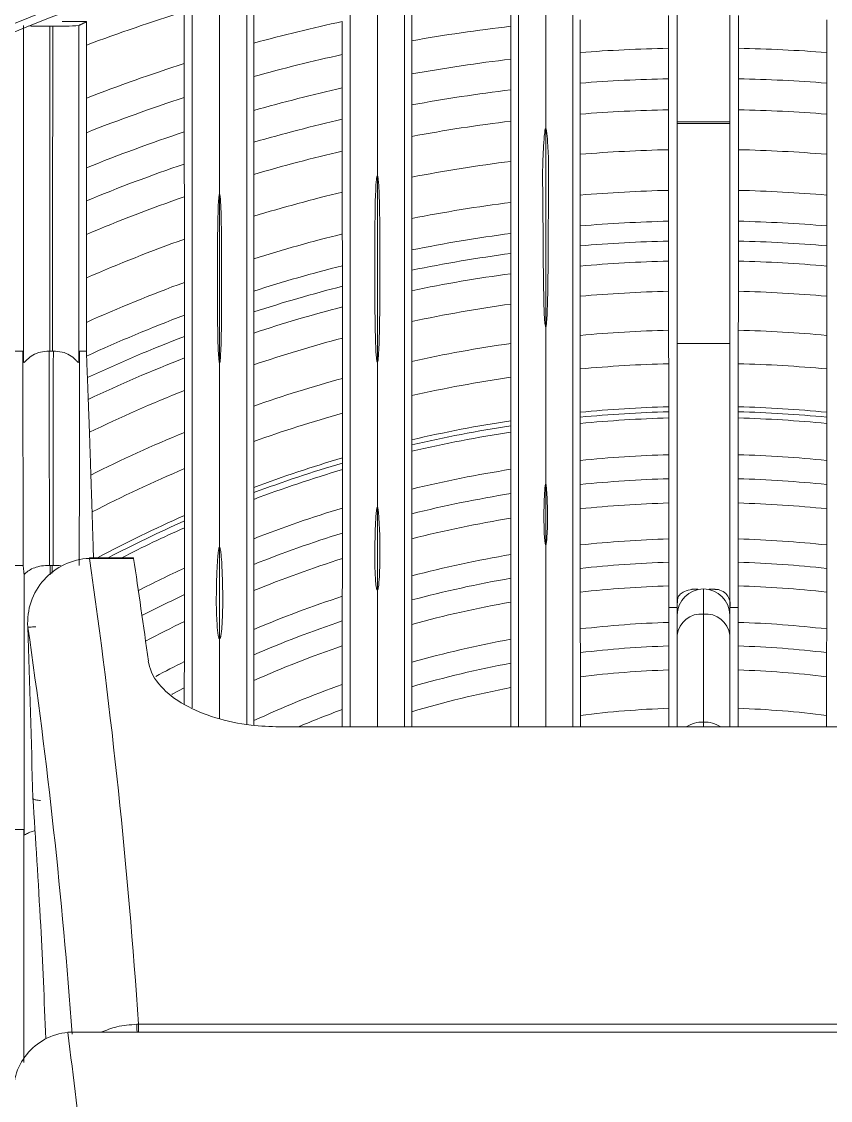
# Model space of a CAD drawing. Extents: x 9.3 to 87, y 1.1 to 68.8.
# Drawn here: x 79.525 to 81.062, y 29.123 to 31.175 of the extents above; entities that cross this region are included whole.
import ezdxf

# ---------------------------------------------------------------- set-up
doc = ezdxf.new("R2010")
doc.units = 0
doc.header["$MEASUREMENT"] = 0
doc.linetypes.add('SLD-Solid', pattern=[0])
doc.layers.add('OBJECT', color=7, linetype='CONTINUOUS')

msp = doc.modelspace()

# ---------------------------------------------------------------- linework, layer by layer
at = {"layer": 'OBJECT', "linetype": 'SLD-Solid', "lineweight": 15}
for p, q in [((79.5838, 31.1659), (79.578, 31.1659)), ((80.8709, 30.984), (80.7709, 30.984)), ((80.7709, 30.984), (80.7709, 30.9808)), ((80.7709, 30.9808), (80.8709, 30.9808)), ((80.7709, 30.9808), (80.7709, 30.5628)), ((80.8709, 30.9808), (80.8709, 30.984)), ((80.8709, 30.5628), (80.8709, 30.9808)), ((80.5209, 30.9668), (80.5209, 30.9714)), ((80.5209, 30.5941), (80.5209, 30.9668)), ((80.2009, 30.5272), (80.2009, 30.8814)), ((79.9009, 30.526), (79.9009, 30.846)), ((80.7709, 30.5628), (80.8709, 30.5628)), ((80.7709, 30.5628), (80.7709, 30.0951)), ((80.8709, 30.0951), (80.8709, 30.5628)), ((79.5114, 30.5479), (79.5269, 30.5479)), ((79.5784, 30.5479), (79.5834, 30.5479)), ((79.6349, 30.5479), (79.6478, 30.5479)), ((80.5209, 30.18), (80.5209, 30.2953)), ((80.2009, 30.0936), (80.2009, 30.2513)), ((79.9009, 30.0008), (79.9009, 30.1753)), ((79.4969, 30.1406), (79.5275, 30.1406)), ((79.5826, 30.1406), (79.5792, 30.1406)), ((79.5792, 30.1406), (79.5792, 30.1226)), ((79.5826, 30.1256), (79.5826, 30.1406)), ((79.737, 30.1553), (79.6535, 30.1553)), ((79.737, 30.1553), (79.6535, 30.1553)), ((79.6535, 30.1553), (79.6535, 30.1539)), ((79.6535, 30.1553), (79.6535, 30.1539)), ((79.7374, 30.1539), (79.6535, 30.1539)), ((79.7374, 30.1539), (79.6535, 30.1539)), ((79.5292, 29.6303), (79.5292, 30.1252)), ((80.8209, 30.0958), (80.8209, 30.0482)), ((80.7709, 30.0608), (80.755, 30.0608)), ((80.8868, 30.0608), (80.8709, 30.0608)), ((80.7709, 30.0077), (80.7709, 30.0458)), ((80.8209, 30.0482), (80.8209, 29.8428)), ((80.8709, 30.0458), (80.8709, 30.0077)), ((80.7709, 29.8336), (80.7709, 30.0077)), ((80.8709, 30.0077), (80.8709, 29.8336)), ((81.6269, 29.8336), (80.0149, 29.8336)), ((80.8209, 29.8428), (80.8209, 29.8336)), ((79.5113, 29.6386), (79.5288, 29.6386)), ((79.7466, 29.2682), (81.8951, 29.2682)), ((79.7466, 29.2527), (79.7466, 29.2682)), ((82.0295, 29.2527), (79.6123, 29.2527))]:
    msp.add_line(p, q, dxfattribs=at)
at = {"layer": 'OBJECT', "linetype": 'SLD-Solid', "lineweight": 15, "flags": 128}
for points in [[(79.5514, 30.0237), (79.5484, 30.0236), (79.5455, 30.0235), (79.5429, 30.0234), (79.5406, 30.0233), (79.5387, 30.0233), (79.5374, 30.0232), (79.5366, 30.0232), (79.5365, 30.0232)], [(79.8339, 29.9079), (79.8107, 29.8957), (79.8101, 29.8954)], [(79.529, 29.1953), (79.529, 29.2802), (79.5289, 29.4638), (79.5288, 29.6386), (79.5288, 29.6386), (79.5288, 29.6386)], [(79.7441, 29.2527), (79.744, 29.2541), (79.7439, 29.2574), (79.7438, 29.2605), (79.7437, 29.2633), (79.7436, 29.2659), (79.7436, 29.2681)]]:
    msp.add_lwpolyline(points, dxfattribs=at)
at = {"layer": 'OBJECT', "linetype": 'SLD-Solid', "lineweight": 15}
for centre, radius, start, end in [((80.8209, 27.9958), 3.435, 90.5004, 139.4488), ((80.8209, 27.9958), 3.42, 90.5838, 139.7434), ((80.8209, 27.9958), 3.42, 40.2566, 89.6649), ((80.8209, 27.9958), 3.3466, 107.155, 110.5149), ((79.5715, 32.0248), 0.8589, 267.7646, 270.4346), ((79.5946, 31.657), 0.4912, 268.7404, 274.57), ((80.8209, 27.9958), 3.2524, 102.1897, 105.2376), ((80.8209, 27.9958), 3.1911, 96.5927, 100.0078), ((80.8209, 27.9958), 3.129, 91.2204, 94.2937), ((80.8209, 27.9958), 3.129, 85.7063, 88.7796), ((80.8209, 27.9958), 3.1911, 102.4269, 105.5383), ((80.8209, 27.9958), 3.129, 96.7234, 100.209), ((80.8209, 27.9958), 3.2524, 107.6673, 111.1387), ((80.8209, 27.9958), 3.071, 91.2426, 94.3756), ((80.8209, 27.9958), 3.071, 85.6244, 88.7574), ((80.8209, 27.9958), 3.129, 102.6768, 105.8552), ((80.8209, 27.9958), 3.071, 96.8506, 100.4046), ((80.8209, 27.9958), 3.1911, 108.0175, 111.5657), ((80.8209, 27.9958), 3.0121, 91.2661, 94.4617), ((80.8209, 27.9958), 3.0121, 85.5383, 88.7339), ((80.8209, 27.9958), 3.071, 102.9199, 106.1634), ((80.8209, 27.9958), 3.0121, 96.9846, 100.6108), ((80.8209, 27.9958), 3.129, 108.3868, 112.0164), ((80.5209, 30.9049), 0.0619, 89.9818, 91.4972), ((80.5209, 30.9049), 0.0619, 88.5028, 90.0182), ((80.8209, 27.9958), 3.0121, 103.1764, 106.4887), ((80.8209, 27.9958), 2.9361, 91.2979, 94.578), ((80.8209, 27.9958), 2.9361, 85.422, 88.7021), ((80.8209, 27.9958), 3.071, 108.7466, 112.4558), ((80.8209, 27.9958), 2.9361, 97.1658, 100.8893), ((80.8209, 27.9958), 3.0121, 109.1267, 112.9201), ((80.8209, 27.9958), 2.9361, 103.5232, 106.9286), ((80.8209, 27.9958), 2.8588, 91.3319, 94.7027), ((80.8209, 27.9958), 2.8588, 85.2973, 88.6681), ((80.8209, 27.9958), 2.8588, 97.3601, 101.1882), ((80.8209, 27.9958), 2.8002, 91.3589, 94.8016), ((80.8209, 27.9958), 2.8002, 85.1984, 88.6411), ((80.8209, 27.9958), 2.9361, 109.6412, 113.5494), ((80.8209, 27.9958), 2.8588, 103.8958, 107.4015), ((80.8209, 27.9958), 2.8002, 97.5145, 101.4255), ((80.8209, 27.9958), 2.7624, 91.3769, 94.8676), ((80.8209, 27.9958), 2.7624, 85.1324, 88.6231), ((80.8209, 27.9958), 2.7624, 97.6176, 101.5841), ((80.8209, 27.9958), 2.7243, 91.3956, 94.936), ((80.8209, 27.9958), 2.7243, 85.064, 88.6044), ((80.8209, 27.9958), 2.8002, 104.1918, 107.7777), ((80.8209, 27.9958), 2.7243, 97.7246, 101.7486), ((80.8209, 27.9958), 2.8588, 110.1947, 114.2274), ((80.8209, 27.9958), 2.7624, 104.3898, 108.0293), ((80.8209, 27.9958), 2.667, 91.4246, 95.0427), ((80.8209, 27.9958), 2.667, 84.9573, 88.5754), ((80.8209, 27.9958), 2.7243, 104.5953, 108.2905), ((80.8209, 27.9958), 2.667, 97.8915, 102.0051), ((80.8209, 27.9958), 2.8002, 110.6354, 114.7593), ((80.8209, 27.9958), 2.7624, 110.9305, 115.0845), ((80.8209, 27.9958), 2.667, 104.9161, 108.6984), ((80.8209, 27.9958), 2.5929, 91.4641, 95.1872), ((80.8209, 27.9958), 2.5929, 84.8128, 88.5359), ((80.8209, 27.9958), 2.5929, 98.1183, 102.3534), ((-105.2263, 30.0562), 184.8038, 0.026154, 0.152433), ((225.2364, 30.1175), 145.6521, 179.830678, 179.990901), ((80.8209, 27.9958), 2.7243, 111.2371, 115.4238), ((80.8209, 27.9958), 2.5293, 91.4999, 95.318), ((80.8209, 27.9958), 2.5293, 84.682, 88.5001), ((80.8209, 27.9958), 2.5929, 105.3525, 109.2532), ((80.8209, 27.9958), 2.5293, 98.3242, 102.6692), ((80.8209, 27.9958), 2.667, 111.7164, 115.9568), ((80.8209, 27.9958), 2.5293, 105.749, 109.7574), ((80.8209, 27.9958), 2.4474, 91.5483, 95.4964), ((80.8209, 27.9958), 2.438, 91.554, 95.5177), ((80.8209, 27.9958), 2.4474, 84.5036, 88.4517), ((80.8209, 27.9958), 2.438, 84.4823, 88.446), ((80.8209, 27.9958), 2.4474, 98.6046, 103.1003), ((80.8209, 27.9958), 2.438, 98.638, 103.1517), ((80.8209, 27.9958), 2.4261, 91.5613, 95.5451), ((80.8209, 27.9958), 2.4261, 84.4549, 88.4387), ((80.8209, 27.9958), 2.5929, 112.3699, 116.6873), ((80.8209, 27.9958), 2.4261, 98.6808, 103.2179), ((80.8209, 27.9958), 2.4474, 106.29, 110.4473), ((80.8209, 27.9958), 2.3562, 91.6059, 95.71), ((80.8209, 27.9958), 2.3562, 84.29, 88.3941), ((80.8209, 27.9958), 2.5293, 112.9647, 117.356), ((80.8209, 27.9958), 2.438, 106.3545, 110.5297), ((80.8209, 27.9958), 2.3562, 98.9401, 103.6171), ((80.8209, 27.9958), 2.4261, 106.4374, 110.6357), ((80.8209, 27.9958), 2.3106, 91.6366, 95.8229), ((80.8209, 27.9958), 2.3106, 84.1771, 88.3634), ((80.8209, 27.9958), 2.3106, 99.1182, 103.8909), ((80.8209, 27.9958), 2.3562, 106.939, 111.2767), ((80.8209, 27.9958), 2.2645, 91.6691, 95.9416), ((80.8209, 27.9958), 2.2645, 84.0584, 88.3309), ((80.8209, 27.9958), 2.4474, 113.7788, 118.0726), ((80.8209, 27.9958), 2.438, 113.8761, 117.6557), ((80.8209, 27.9958), 2.2645, 99.3063, 104.1796), ((80.8209, 27.9958), 2.4261, 114.0011, 117.1112), ((80.8209, 27.9958), 2.3106, 107.2838, 111.7175), ((80.8209, 27.9958), 2.1962, 91.72, 96.1258), ((80.8209, 27.9958), 2.1962, 83.8742, 88.28), ((80.8209, 27.9958), 2.1962, 99.5992, 104.6287), ((79.6581, 30.032), 0.122, 92.1733, 184.1331), ((79.6581, 30.032), 0.122, 92.1733, 184.1331), ((68.2379, 28.5056), 11.534, 3.7909, 8.21609), ((79.7358, 30.1541), 0.00164, 351.0821, 44.4854), ((79.7358, 30.1541), 0.00164, 351.0821, 44.4854), ((80.8209, 27.9958), 2.2645, 107.6482, 112.1832), ((80.8209, 27.9958), 2.1518, 91.7553, 96.2517), ((80.8209, 27.9958), 2.1518, 83.7483, 88.2447), ((80.8209, 27.9958), 2.3562, 114.7593, 117.1269), ((80.8209, 27.9958), 2.1518, 99.8007, 104.9367), ((80.8209, 27.9958), 2.107, 91.7925, 96.3836), ((80.8209, 27.9958), 2.107, 83.6164, 88.2075), ((80.8209, 27.9958), 2.3106, 115.2821, 117.514), ((80.8209, 27.9958), 2.1962, 108.2167, 112.9096), ((80.8209, 30.0458), 0.05, 90, 180), ((80.8209, 30.0458), 0.05, 0, 90), ((80.8436, 30.0671), 0.028, 347.0703, 91.6641), ((80.8209, 27.9958), 2.107, 100.0126, 105.2602), ((80.8166, 30.0024), 0.046, 84.6256, 173.3565), ((80.8252, 30.0024), 0.046, 6.6442, 95.374), ((16.4576, 27.9965), 63.1114, 1.545541, 1.840235), ((16.4576, 27.9965), 63.1114, 1.545541, 1.840235), ((69.0141, 28.49), 10.6335, 4.09582, 8.29018), ((80.8209, 27.9958), 2.2645, 115.8358, 117.928), ((80.8209, 27.9958), 2.1518, 108.6081, 113.4095), ((80.8209, 27.9958), 2.0376, 91.8544, 96.5996), ((80.8209, 27.9958), 2.0376, 83.4004, 88.1456), ((80.8209, 27.9958), 2.0376, 100.3602, 105.791), ((80.8209, 27.9958), 2.107, 109.0203, 113.9359), ((80.8209, 27.9958), 1.9928, 91.8971, 96.7473), ((80.8209, 27.9958), 1.9928, 83.2527, 88.1029), ((80.8209, 27.9958), 2.1962, 116.7025, 118.3035), ((80.8209, 27.9958), 1.9928, 100.5967, 106.1538), ((80.8209, 27.9958), 1.9472, 91.942, 96.9053), ((80.8209, 27.9958), 1.9472, 83.0947, 88.058), ((80.8209, 27.9958), 2.0376, 109.6978, 114.8024), ((80.8209, 27.9958), 1.9472, 100.8481, 106.5418), ((80.8209, 27.9958), 1.9928, 110.1603, 112.7483), ((80.8209, 27.9958), 1.8743, 92.0186, 97.1744), ((80.8209, 27.9958), 1.8743, 82.8256, 87.9814), ((80.8201, 29.7826), 0.0602, 89.2101, 122.2149), ((80.8217, 29.7826), 0.0602, 57.7845, 90.7905), ((79.4143, 29.6284), 0.1149, 0.9547, 5.0957), ((79.6232, 29.1391), 0.1141, 95.5082, 186.9529), ((51.3794, 25.6436), 28.4626, 6.23883, 7.28474)]:
    msp.add_arc(centre, radius, start, end, dxfattribs=at)
msp.add_ellipse((79.4376, 21.0898), major_axis=(0, 9.9993), ratio=0.071002, start_param=5.803045, end_param=5.847245, dxfattribs=at)
for points, knots in [([(80.4691, 31.389), (80.4691, 31.3147), (80.4691, 31.1686), (80.4691, 30.9405), (80.4691, 30.7073), (80.4691, 30.4623), (80.469, 30.2217), (80.469, 30.012), (80.469, 29.8875), (80.469, 29.8336)], [0, 0, 0, 0, 0.166777, 0.32772, 0.481123, 0.635353, 0.798328, 0.912558, 1, 1, 1, 1]), ([(80.5209, 31.3881), (80.5209, 31.3118), (80.5209, 31.1774), (80.5209, 31.0336), (80.5209, 30.9714)], [0, 0, 0, 0, 0.567749, 1, 1, 1, 1]), ([(80.5726, 31.389), (80.5726, 31.3154), (80.5727, 31.1708), (80.5727, 30.9452), (80.5727, 30.7148), (80.5727, 30.4731), (80.5727, 30.2365), (80.5727, 30.0232), (80.5728, 29.8939), (80.5728, 29.8336)], [0, 0, 0, 0, 0.165021, 0.324378, 0.476253, 0.628636, 0.789333, 0.90176, 1, 1, 1, 1]), ([(80.7709, 31.3853), (80.7709, 31.312), (80.7709, 31.1824), (80.7709, 31.0441), (80.7709, 30.984)], [0, 0, 0, 0, 0.565398, 1, 1, 1, 1]), ([(80.1491, 31.345), (80.1491, 31.2705), (80.1491, 31.1239), (80.1491, 30.8943), (80.1491, 30.6585), (80.149, 30.4095), (80.149, 30.1746), (80.149, 29.981), (80.149, 29.8775), (80.149, 29.8336)], [0, 0, 0, 0, 0.171054, 0.336809, 0.495789, 0.656116, 0.82608, 0.926218, 1, 1, 1, 1]), ([(80.2009, 30.8814), (80.2009, 30.9696), (80.2009, 31.1295), (80.2009, 31.2777), (80.2009, 31.3441)], [0, 0, 0, 0, 0.552236, 1, 1, 1, 1]), ([(80.2528, 29.8336), (80.2528, 29.8942), (80.2528, 30.0321), (80.2527, 30.2296), (80.2527, 30.4778), (80.2527, 30.7513), (80.2527, 31.0571), (80.2526, 31.2475), (80.2526, 31.345)], [0, 0, 0, 0, 0.102205, 0.232613, 0.355354, 0.564233, 0.776811, 1, 1, 1, 1]), ([(79.8491, 31.275), (79.8491, 31.2115), (79.8491, 31.0856), (79.8491, 30.8883), (79.8491, 30.685), (79.8491, 30.4704), (79.849, 30.2368), (79.849, 30.0337), (79.849, 29.9058), (79.849, 29.8696)], [0, 0, 0, 0, 0.155276, 0.308403, 0.458495, 0.608981, 0.765533, 0.93381, 1, 1, 1, 1]), ([(79.9009, 30.846), (79.9009, 30.9279), (79.9009, 31.0754), (79.9009, 31.213), (79.9009, 31.2741)], [0, 0, 0, 0, 0.556103, 1, 1, 1, 1]), ([(79.9528, 29.8386), (79.9528, 29.8819), (79.9528, 29.9871), (79.9527, 30.1439), (79.9527, 30.3482), (79.9527, 30.5715), (79.9527, 30.8176), (79.9527, 31.0518), (79.9526, 31.2001), (79.9526, 31.275)], [0, 0, 0, 0, 0.077685, 0.188646, 0.293573, 0.471382, 0.644443, 0.820608, 1, 1, 1, 1]), ([(79.5284, 30.5479), (79.5284, 30.5479), (79.5284, 30.6672), (79.5283, 30.8218), (79.5282, 31.0266), (79.5281, 31.1217), (79.5281, 31.1674)], [0, 0, 0, 0, 0.000003, 0.509023, 0.764264, 1, 1, 1, 1]), ([(79.578, 31.1659), (79.578, 31.1309), (79.5781, 31.0167), (79.5782, 30.8141), (79.5783, 30.6367), (79.5784, 30.5479)], [0, 0, 0, 0, 0.180796, 0.589987, 1, 1, 1, 1]), ([(79.5834, 30.5479), (79.5834, 30.5701), (79.5835, 30.6813), (79.5836, 30.8429), (79.5837, 31.025), (79.5837, 31.1204), (79.5838, 31.1659)], [0, 0, 0, 0, 0.101586, 0.508022, 0.765103, 1, 1, 1, 1]), ([(79.6337, 31.1674), (79.6337, 31.1517), (79.6336, 31.0584), (79.6335, 30.9107), (79.6335, 30.7155), (79.6334, 30.6085), (79.6334, 30.5479), (79.6334, 30.5479)], [0, 0, 0, 0, 0.080863, 0.483213, 0.741499, 0.999997, 1, 1, 1, 1]), ([(80.5209, 30.5941), (80.5209, 30.5941), (80.5209, 30.5941), (80.5208, 30.5941), (80.5208, 30.5941), (80.5207, 30.5942), (80.5206, 30.5944), (80.5204, 30.5948), (80.5198, 30.5969), (80.5192, 30.6028), (80.5177, 30.6232), (80.5161, 30.7008), (80.5161, 30.8107), (80.5142, 30.9127), (80.5184, 30.9577), (80.5193, 30.9668)], [0, 0, 0, 0, 0.000024, 0.000069, 0.000183, 0.00041, 0.000862, 0.001765, 0.00357, 0.018004, 0.046863, 0.162292, 0.623568, 0.924627, 1, 1, 1, 1]), ([(80.5193, 30.9668), (80.5194, 30.9673), (80.5195, 30.9681), (80.5198, 30.9692), (80.52, 30.97), (80.5202, 30.9705), (80.5203, 30.9708), (80.5204, 30.971), (80.5205, 30.9712), (80.5206, 30.9713), (80.5207, 30.9713), (80.5208, 30.9714), (80.5209, 30.9714), (80.5209, 30.9714)], [0, 0, 0, 0, 0.326157, 0.544986, 0.6921, 0.79124, 0.858306, 0.903951, 0.935333, 0.96621, 0.979398, 0.992715, 1, 1, 1, 1]), ([(80.5209, 30.9714), (80.5209, 30.9714), (80.521, 30.9714), (80.5211, 30.9713), (80.5212, 30.9712), (80.5216, 30.9705), (80.5221, 30.969), (80.5224, 30.9676), (80.5225, 30.9668)], [0, 0, 0, 0, 0.009023, 0.020487, 0.042289, 0.122762, 0.441726, 1, 1, 1, 1]), ([(80.5225, 30.9668), (80.5232, 30.9601), (80.5268, 30.9268), (80.5261, 30.8392), (80.5256, 30.7288), (80.5249, 30.6401), (80.5229, 30.6061), (80.5223, 30.5999), (80.5219, 30.5967), (80.5215, 30.5952), (80.5213, 30.5945), (80.5211, 30.5942), (80.521, 30.5941), (80.521, 30.5941), (80.5209, 30.5941), (80.5209, 30.5941), (80.5209, 30.5941), (80.5209, 30.5941)], [0, 0, 0, 0, 0.055666, 0.2781, 0.722897, 0.945279, 0.973076, 0.986975, 0.993925, 0.997401, 0.999141, 0.999577, 0.999796, 0.999868, 0.999956, 0.999996, 1, 1, 1, 1]), ([(80.2009, 30.5272), (80.2009, 30.5272), (80.2009, 30.5272), (80.2008, 30.5272), (80.2007, 30.5273), (80.2, 30.5282), (80.1997, 30.5311), (80.1983, 30.541), (80.1975, 30.5648), (80.1955, 30.6444), (80.196, 30.7439), (80.1966, 30.8337), (80.1985, 30.8696), (80.1997, 30.8785), (80.2003, 30.8807), (80.2006, 30.8812), (80.2008, 30.8813), (80.2008, 30.8814), (80.2009, 30.8814), (80.2009, 30.8814)], [0, 0, 0, 0, 0.000048, 0.000146, 0.000383, 0.000852, 0.00835, 0.023312, 0.083155, 0.202832, 0.681059, 0.920233, 0.980043, 0.995013, 0.998781, 0.999562, 0.999787, 0.999908, 1, 1, 1, 1]), ([(80.2009, 30.8814), (80.2009, 30.8814), (80.2009, 30.8814), (80.201, 30.8813), (80.2012, 30.8812), (80.2015, 30.8806), (80.2021, 30.8783), (80.2033, 30.8689), (80.2053, 30.8314), (80.2058, 30.7407), (80.2059, 30.6411), (80.2044, 30.5625), (80.2031, 30.5392), (80.2021, 30.53), (80.2014, 30.5279), (80.2013, 30.5276), (80.2011, 30.5274), (80.2011, 30.5273), (80.201, 30.5272), (80.201, 30.5272), (80.2009, 30.5272), (80.2009, 30.5272), (80.2009, 30.5272)], [0, 0, 0, 0, 0.000094, 0.000218, 0.000448, 0.001446, 0.005385, 0.021069, 0.083741, 0.334366, 0.804886, 0.922632, 0.98151, 0.996237, 0.998077, 0.998998, 0.999316, 0.999635, 0.999784, 0.999905, 0.999967, 1, 1, 1, 1]), ([(79.9009, 30.526), (79.9009, 30.526), (79.9008, 30.526), (79.9008, 30.526), (79.9007, 30.5261), (79.9004, 30.5266), (79.9, 30.5284), (79.8991, 30.5358), (79.8976, 30.5653), (79.8968, 30.6379), (79.8965, 30.7253), (79.8978, 30.8002), (79.8984, 30.8326), (79.9001, 30.8441), (79.9004, 30.8453), (79.9006, 30.8458), (79.9008, 30.8459), (79.9008, 30.846), (79.9009, 30.846), (79.9009, 30.846), (79.9009, 30.846), (79.9009, 30.846)], [0, 0, 0, 0, 0.000078, 0.000179, 0.000367, 0.001181, 0.004395, 0.017191, 0.068322, 0.272792, 0.681705, 0.886151, 0.988387, 0.994777, 0.997973, 0.999578, 0.999779, 0.999878, 0.999957, 0.999999, 1, 1, 1, 1]), ([(79.9009, 30.846), (79.9009, 30.846), (79.9009, 30.846), (79.901, 30.8459), (79.9011, 30.8459), (79.9013, 30.8455), (79.9017, 30.8439), (79.9026, 30.8376), (79.904, 30.8122), (79.9049, 30.7487), (79.905, 30.6744), (79.9047, 30.6043), (79.9041, 30.567), (79.9031, 30.5427), (79.9023, 30.5323), (79.9019, 30.5291), (79.9016, 30.5274), (79.9013, 30.5266), (79.9012, 30.5262), (79.901, 30.5261), (79.901, 30.526), (79.9009, 30.526), (79.9009, 30.526), (79.9009, 30.526), (79.9009, 30.526)], [0, 0, 0, 0, 0.000072, 0.000167, 0.000341, 0.001087, 0.004033, 0.015761, 0.062622, 0.250016, 0.624778, 0.761349, 0.897921, 0.96621, 0.983282, 0.991818, 0.996087, 0.998222, 0.999291, 0.99965, 0.99983, 0.999901, 0.999971, 1, 1, 1, 1]), ([(80.5209, 30.5941), (80.5209, 30.5406), (80.5209, 30.4436), (80.5209, 30.3412), (80.5209, 30.2953)], [0, 0, 0, 0, 0.551649, 1, 1, 1, 1]), ([(79.5275, 30.1406), (79.5275, 30.1406), (79.5275, 30.2101), (79.5273, 30.3231), (79.5271, 30.4526), (79.5269, 30.5189), (79.5269, 30.5479), (79.5269, 30.5479)], [0, 0, 0, 0, 0.000002, 0.499459, 0.749669, 0.999997, 1, 1, 1, 1]), ([(79.5269, 30.5479), (79.5271, 30.5461), (79.5277, 30.5416), (79.5282, 30.534), (79.5284, 30.5293)], [0, 0, 0, 0, 0.387466, 1, 1, 1, 1]), ([(79.5284, 30.5293), (79.5284, 30.5289), (79.5286, 30.5274), (79.529, 30.5258), (79.5311, 30.5277), (79.5359, 30.5333), (79.5453, 30.5409), (79.56, 30.5472), (79.5712, 30.5477), (79.5768, 30.5479)], [0, 0, 0, 0, 0.040977, 0.172111, 0.285128, 0.396953, 0.598358, 0.799165, 1, 1, 1, 1]), ([(79.5284, 30.5293), (79.5284, 30.5356), (79.5284, 30.5419), (79.5284, 30.5479), (79.5284, 30.5479)], [0, 0, 0, 0, 0.999918, 1, 1, 1, 1]), ([(79.5768, 30.5479), (79.5768, 30.5479), (79.5768, 30.5479), (79.5768, 30.5479), (79.5768, 30.5479)], [0, 0, 0, 0, 0.969894, 1, 1, 1, 1]), ([(79.6334, 30.5293), (79.6333, 30.5289), (79.6332, 30.5274), (79.6328, 30.5258), (79.6307, 30.5277), (79.6258, 30.5333), (79.6165, 30.5409), (79.6018, 30.5472), (79.5906, 30.5477), (79.585, 30.5479)], [0, 0, 0, 0, 0.040977, 0.17211, 0.285127, 0.396955, 0.598359, 0.799165, 1, 1, 1, 1]), ([(79.585, 30.5479), (79.585, 30.5479), (79.585, 30.5479), (79.585, 30.5479), (79.585, 30.5479)], [0, 0, 0, 0, 0.030106, 1, 1, 1, 1]), ([(79.6334, 30.5293), (79.6336, 30.533), (79.634, 30.5406), (79.6346, 30.5454), (79.6349, 30.5479)], [0, 0, 0, 0, 0.498857, 1, 1, 1, 1]), ([(79.6334, 30.5479), (79.6334, 30.5479), (79.6334, 30.5419), (79.6334, 30.5356), (79.6334, 30.5293)], [0, 0, 0, 0, 0.000082, 1, 1, 1, 1]), ([(79.6349, 30.5479), (79.6349, 30.5479), (79.6349, 30.5355), (79.6348, 30.4655), (79.6345, 30.3401), (79.6343, 30.2053), (79.6343, 30.1406), (79.6343, 30.1406)], [0, 0, 0, 0, 0.000003, 0.107059, 0.535369, 0.999998, 1, 1, 1, 1]), ([(79.9009, 30.1753), (79.9009, 30.244), (79.9009, 30.3644), (79.9009, 30.4774), (79.9009, 30.526)], [0, 0, 0, 0, 0.570137, 1, 1, 1, 1]), ([(80.2009, 30.2513), (80.2009, 30.3048), (80.2009, 30.3991), (80.2009, 30.4885), (80.2009, 30.5272)], [0, 0, 0, 0, 0.567807, 1, 1, 1, 1]), ([(80.5209, 30.18), (80.5209, 30.18), (80.5208, 30.18), (80.5207, 30.18), (80.5205, 30.1802), (80.5202, 30.1809), (80.5195, 30.1839), (80.5182, 30.1961), (80.5173, 30.2262), (80.5176, 30.2584), (80.519, 30.2835), (80.5196, 30.2909), (80.5203, 30.294), (80.5205, 30.2949), (80.5207, 30.2952), (80.5208, 30.2953), (80.5208, 30.2953), (80.5209, 30.2953), (80.5209, 30.2953), (80.5209, 30.2953)], [0, 0, 0, 0, 0.000427, 0.00097, 0.001998, 0.005783, 0.020783, 0.080529, 0.31925, 0.796519, 0.915813, 0.975468, 0.990387, 0.997864, 0.998651, 0.999444, 0.999765, 0.999918, 1, 1, 1, 1]), ([(80.5209, 30.2953), (80.5209, 30.2953), (80.5209, 30.2953), (80.521, 30.2952), (80.5211, 30.2951), (80.5214, 30.2946), (80.5219, 30.2926), (80.5228, 30.2843), (80.5244, 30.2512), (80.525, 30.2161), (80.5227, 30.1865), (80.5219, 30.1821), (80.5215, 30.1808), (80.5213, 30.1803), (80.5211, 30.1801), (80.521, 30.18), (80.5209, 30.18), (80.5209, 30.18), (80.5209, 30.18)], [0, 0, 0, 0, 0.000288, 0.000648, 0.001343, 0.003956, 0.014316, 0.055593, 0.220531, 0.880359, 0.962813, 0.98343, 0.993746, 0.997008, 0.998644, 0.99947, 0.999883, 1, 1, 1, 1]), ([(80.2009, 30.0936), (80.2009, 30.0936), (80.2008, 30.0936), (80.2006, 30.0937), (80.2003, 30.094), (80.1997, 30.0953), (80.1985, 30.1007), (80.1964, 30.1228), (80.1958, 30.1603), (80.1965, 30.2018), (80.1979, 30.2306), (80.199, 30.2439), (80.1999, 30.2492), (80.2003, 30.2506), (80.2005, 30.251), (80.2007, 30.2512), (80.2008, 30.2513), (80.2008, 30.2513), (80.2009, 30.2513), (80.2009, 30.2513), (80.2009, 30.2513)], [0, 0, 0, 0, 0.000482, 0.00111, 0.002276, 0.007285, 0.027059, 0.105814, 0.420513, 0.735029, 0.89228, 0.970915, 0.99058, 0.995498, 0.997961, 0.999198, 0.999585, 0.999858, 0.999986, 1, 1, 1, 1]), ([(80.2009, 30.2513), (80.2009, 30.2513), (80.2009, 30.2513), (80.2009, 30.2513), (80.201, 30.2513), (80.2011, 30.2512), (80.2013, 30.2509), (80.2018, 30.2497), (80.2023, 30.2468), (80.206, 30.2148), (80.206, 30.1684), (80.2052, 30.1197), (80.2032, 30.1), (80.202, 30.0951), (80.2014, 30.094), (80.2012, 30.0937), (80.201, 30.0936), (80.2009, 30.0936), (80.2009, 30.0936)], [0, 0, 0, 0, 0.000019, 0.000279, 0.000481, 0.001037, 0.002142, 0.006556, 0.024175, 0.059391, 0.622996, 0.904875, 0.975423, 0.993138, 0.997605, 0.998837, 0.999489, 1, 1, 1, 1]), ([(80.5209, 30.18), (80.5209, 30.1081), (80.5209, 29.9973), (80.5209, 29.8762), (80.5209, 29.8336)], [0, 0, 0, 0, 0.647788, 1, 1, 1, 1]), ([(79.9009, 30.0008), (79.9008, 30.0008), (79.9007, 30.0008), (79.9005, 30.001), (79.9, 30.0014), (79.8991, 30.0036), (79.8972, 30.0123), (79.8944, 30.0478), (79.8945, 30.0889), (79.8958, 30.128), (79.8966, 30.1437), (79.8973, 30.1542), (79.898, 30.1612), (79.8985, 30.1659), (79.8989, 30.1691), (79.8993, 30.1712), (79.8996, 30.1726), (79.8998, 30.1735), (79.9, 30.1741), (79.9002, 30.1746), (79.9004, 30.1748), (79.9005, 30.1751), (79.9006, 30.1752), (79.9007, 30.1753), (79.9008, 30.1753), (79.9009, 30.1753), (79.9009, 30.1753)], [0, 0, 0, 0, 0.000685, 0.001564, 0.003213, 0.010493, 0.039238, 0.153737, 0.611335, 0.73946, 0.825268, 0.882734, 0.921227, 0.947018, 0.964309, 0.975911, 0.983708, 0.988957, 0.992503, 0.99491, 0.996555, 0.997693, 0.998895, 0.999376, 0.999777, 1, 1, 1, 1]), ([(79.9009, 30.1753), (79.9009, 30.1753), (79.901, 30.1753), (79.9011, 30.1752), (79.9014, 30.175), (79.9019, 30.1739), (79.9029, 30.1695), (79.9049, 30.1517), (79.9063, 30.1216), (79.9071, 30.0859), (79.9069, 30.0578), (79.9063, 30.039), (79.9056, 30.0263), (79.9049, 30.0178), (79.9043, 30.0122), (79.9037, 30.0083), (79.9032, 30.0058), (79.9028, 30.0041), (79.9024, 30.0029), (79.9021, 30.0022), (79.9018, 30.0017), (79.9016, 30.0013), (79.9014, 30.001), (79.9012, 30.0009), (79.901, 30.0008), (79.9009, 30.0008), (79.9009, 30.0008)], [0, 0, 0, 0, 0.00041, 0.000921, 0.001908, 0.005632, 0.020397, 0.079215, 0.314257, 0.540019, 0.691234, 0.792556, 0.860477, 0.906034, 0.936612, 0.957157, 0.970981, 0.980303, 0.986609, 0.990897, 0.993832, 0.995867, 0.998024, 0.998888, 0.999606, 1, 1, 1, 1]), ([(79.5292, 30.1252), (79.5292, 30.1251), (79.5293, 30.1243), (79.5298, 30.1239), (79.532, 30.1258), (79.5377, 30.131), (79.5488, 30.1364), (79.5622, 30.1401), (79.5724, 30.1404), (79.5774, 30.1406)], [0, 0, 0, 0, 0.018055, 0.08366, 0.166712, 0.400673, 0.60775, 0.803655, 1, 1, 1, 1]), ([(79.5995, 30.1395), (79.5994, 30.1395), (79.595, 30.1407), (79.5896, 30.1406), (79.5844, 30.1406)], [0, 0, 0, 0, 0.023583, 1, 1, 1, 1]), ([(80.2009, 29.8336), (80.2009, 29.8627), (80.2009, 29.9533), (80.2009, 30.0369), (80.2009, 30.0936)], [0, 0, 0, 0, 0.321069, 1, 1, 1, 1]), ([(80.7709, 30.0608), (80.771, 30.0651), (80.7711, 30.0718), (80.7721, 30.0806), (80.777, 30.0867), (80.7858, 30.0922), (80.7941, 30.094), (80.799, 30.0951)], [0, 0, 0, 0, 0.287042, 0.445472, 0.573359, 0.744507, 1, 1, 1, 1]), ([(80.7709, 30.0608), (80.7709, 30.058), (80.7709, 30.053), (80.7709, 30.048), (80.7709, 30.0458)], [0, 0, 0, 0, 0.560019, 1, 1, 1, 1]), ([(80.8709, 30.0608), (80.8709, 30.058), (80.8709, 30.053), (80.8709, 30.048), (80.8709, 30.0458)], [0, 0, 0, 0, 0.560019, 1, 1, 1, 1]), ([(80.0149, 29.8336), (79.9969, 29.8342), (79.9542, 29.8357), (79.8903, 29.8498), (79.83, 29.8753), (79.7843, 29.9111), (79.7683, 29.9407), (79.7658, 29.957), (79.7655, 29.9585)], [0, 0, 0, 0, 0.135782, 0.321053, 0.516587, 0.733615, 0.97665, 1, 1, 1, 1]), ([(79.5608, 29.6938), (79.5591, 29.6938), (79.5559, 29.6938), (79.5517, 29.6945), (79.5483, 29.6956), (79.5464, 29.6971), (79.546, 29.6982), (79.5461, 29.6987), (79.5461, 29.6988)], [0, 0, 0, 0, 0.195976, 0.391807, 0.59221, 0.803669, 0.992146, 1, 1, 1, 1]), ([(79.5461, 29.6988), (79.5512, 29.6193), (79.5607, 29.4747), (79.5676, 29.3133), (79.5708, 29.2405)], [0, 0, 0, 0, 0.549269, 1, 1, 1, 1]), ([(79.5292, 29.6303), (79.5293, 29.6296), (79.5293, 29.6282), (79.5299, 29.6278), (79.5316, 29.6286), (79.5371, 29.632), (79.5443, 29.6349), (79.5495, 29.6357), (79.5499, 29.6357)], [0, 0, 0, 0, 0.074066, 0.150652, 0.24747, 0.61964, 0.973452, 1, 1, 1, 1]), ([(79.6753, 29.2527), (79.6852, 29.2566), (79.7057, 29.265), (79.7306, 29.267), (79.7436, 29.2681)], [0, 0, 0, 0, 0.47773, 1, 1, 1, 1])]:
    msp.add_open_spline(points, degree=3, knots=knots, dxfattribs=at)
for points in [[(80.8709, 31.3853), (80.8709, 30.984)], [(79.9662, 31.2314), (79.9661, 31.1338)], [(80.4545, 31.1657), (80.4545, 31.2274)], [(79.8338, 31.0947), (79.8338, 31.1935)], [(80.2664, 31.2005), (80.2663, 31.1383)], [(80.7542, 31.1241), (80.7542, 31.1861)], [(80.8876, 31.1861), (80.8875, 31.1241)], [(79.6481, 31.1747), (79.6017, 31.1752)], [(79.6481, 31.1747), (79.6337, 31.1674)], [(79.6481, 31.1747), (79.6481, 31.1302)], [(80.1342, 31.1121), (80.1342, 31.1748)], [(80.4546, 31.1033), (80.4545, 31.1657)], [(80.5867, 31.1782), (80.5866, 31.116)], [(81.0552, 31.116), (81.0551, 31.1782)], [(79.6481, 31.1302), (79.648, 31.0293)], [(79.9661, 31.1338), (79.9661, 31.0702)], [(80.2663, 31.1383), (80.2663, 31.0752)], [(80.7543, 31.066), (80.7542, 31.1241)], [(80.8875, 31.1241), (80.8875, 31.066)], [(80.1342, 31.0485), (80.1342, 31.1121)], [(80.4546, 31.0448), (80.4546, 31.1033)], [(80.5866, 31.116), (80.5866, 31.0578)], [(81.0552, 31.0578), (81.0552, 31.116)], [(79.8339, 31.0304), (79.8338, 31.0947)], [(79.9661, 31.0702), (79.966, 31.0057)], [(80.2663, 31.0752), (80.2663, 31.0162)], [(80.7543, 31.0071), (80.7543, 31.066)], [(80.8875, 31.066), (80.8874, 31.0071)], [(80.1343, 30.989), (80.1342, 31.0485)], [(80.4546, 30.9855), (80.4546, 31.0448)], [(80.5866, 31.0578), (80.5866, 30.9987)], [(81.0552, 30.9987), (81.0552, 31.0578)], [(79.648, 31.0293), (79.648, 30.9635)], [(79.8339, 30.965), (79.8339, 31.0304)], [(79.966, 31.0057), (79.966, 30.9453)], [(80.2663, 31.0162), (80.2663, 30.9564)], [(80.7544, 30.9311), (80.7543, 31.0071)], [(80.8874, 31.0071), (80.8874, 30.9311)], [(80.1343, 30.9286), (80.1343, 30.989)], [(80.4546, 30.9089), (80.4546, 30.9855)], [(80.5866, 30.9987), (80.5865, 30.9225)], [(81.0552, 30.9225), (81.0552, 30.9987)], [(79.648, 30.9635), (79.6479, 30.8966)], [(79.8339, 30.9038), (79.8339, 30.965)], [(79.966, 30.9453), (79.966, 30.884)], [(80.2663, 30.9564), (80.2662, 30.879)], [(80.1343, 30.8505), (80.1343, 30.9286)], [(80.5865, 30.9225), (80.5865, 30.8449)], [(80.7544, 30.8538), (80.7544, 30.9311)], [(80.8874, 30.9311), (80.8873, 30.8538)], [(81.0553, 30.8449), (81.0552, 30.9225)], [(79.834, 30.8416), (79.8339, 30.9038)], [(80.4547, 30.831), (80.4546, 30.9089)], [(79.6479, 30.8966), (79.6479, 30.8339)], [(79.966, 30.884), (79.966, 30.8047)], [(80.2662, 30.879), (80.2662, 30.8002)], [(79.834, 30.761), (79.834, 30.8416)], [(80.1343, 30.7709), (80.1343, 30.8505)], [(80.5865, 30.8449), (80.5865, 30.7862)], [(80.7545, 30.7952), (80.7544, 30.8538)], [(80.8873, 30.8538), (80.8873, 30.7952)], [(81.0553, 30.7862), (81.0553, 30.8449)], [(79.6479, 30.8339), (79.6478, 30.7701)], [(80.4547, 30.772), (80.4547, 30.831)], [(79.966, 30.8047), (79.9659, 30.7237)], [(80.2662, 30.8002), (80.2662, 30.7405)], [(80.7545, 30.7574), (80.7545, 30.7952)], [(80.8873, 30.7952), (80.8873, 30.7574)], [(80.5865, 30.7862), (80.5865, 30.7483)], [(81.0553, 30.7483), (81.0553, 30.7862)], [(79.6478, 30.7701), (79.6478, 30.6873)], [(79.834, 30.6788), (79.834, 30.761)], [(80.1344, 30.7105), (80.1343, 30.7709)], [(80.4547, 30.7339), (80.4547, 30.772)], [(80.7545, 30.7193), (80.7545, 30.7574)], [(80.8873, 30.7574), (80.8872, 30.7193)], [(80.2662, 30.7405), (80.2662, 30.702)], [(80.4547, 30.6954), (80.4547, 30.7339)], [(80.5865, 30.7483), (80.5865, 30.71)], [(81.0553, 30.71), (81.0553, 30.7483)], [(79.9659, 30.7237), (79.9659, 30.6623)], [(80.7546, 30.662), (80.7545, 30.7193)], [(80.8872, 30.7193), (80.8872, 30.662)], [(80.1344, 30.6716), (80.1344, 30.7105)], [(80.2662, 30.702), (80.2662, 30.6631)], [(80.4547, 30.6375), (80.4547, 30.6954)], [(80.5865, 30.71), (80.5865, 30.6525)], [(81.0553, 30.6525), (81.0553, 30.71)], [(79.6478, 30.6873), (79.6478, 30.6027)], [(79.834, 30.6163), (79.834, 30.6788)], [(80.1344, 30.6322), (80.1344, 30.6716)], [(79.9659, 30.6623), (79.9659, 30.6226)], [(80.2662, 30.6631), (80.2662, 30.6045)], [(80.5865, 30.6525), (80.5865, 30.5781)], [(80.7546, 30.5879), (80.7546, 30.662)], [(80.8872, 30.662), (80.8871, 30.5879)], [(81.0553, 30.5781), (81.0553, 30.6525)], [(80.1344, 30.5729), (80.1344, 30.6322)], [(80.4547, 30.5627), (80.4547, 30.6375)], [(79.834, 30.5759), (79.834, 30.6163)], [(79.9659, 30.6226), (79.9659, 30.5825)], [(79.6478, 30.6027), (79.6478, 30.5479)], [(80.2662, 30.6045), (80.2662, 30.5287)], [(79.8341, 30.5351), (79.834, 30.5759)], [(79.9659, 30.5825), (79.9659, 30.522)], [(80.1344, 30.4962), (80.1344, 30.5729)], [(80.5865, 30.5781), (80.5865, 30.5142)], [(80.7547, 30.5242), (80.7546, 30.5879)], [(80.8871, 30.5879), (80.8871, 30.5242)], [(81.0553, 30.5142), (81.0553, 30.5781)], [(80.4547, 30.4984), (80.4547, 30.5627)], [(79.5784, 30.5479), (79.5768, 30.5479)], [(79.585, 30.5479), (79.5834, 30.5479)], [(79.6478, 30.5479), (79.6481, 30.5386)], [(79.6481, 30.5386), (79.6497, 30.4977)], [(79.8341, 30.4735), (79.8341, 30.5351)], [(80.2662, 30.5287), (80.2662, 30.4635)], [(79.9659, 30.522), (79.9659, 30.4437)], [(80.5865, 30.5142), (80.5865, 30.432)], [(80.7548, 30.4423), (80.7547, 30.5242)], [(80.8871, 30.5242), (80.887, 30.4423)], [(81.0553, 30.432), (81.0553, 30.5142)], [(79.6497, 30.4977), (79.6513, 30.4563)], [(80.1344, 30.4301), (80.1344, 30.4962)], [(80.4547, 30.4157), (80.4547, 30.4984)], [(79.8341, 30.3936), (79.8341, 30.4735)], [(79.6513, 30.4563), (79.6536, 30.3938)], [(80.2662, 30.4635), (80.2662, 30.3795)], [(79.9659, 30.4437), (79.9659, 30.3762)], [(80.1344, 30.345), (80.1344, 30.4301)], [(80.5865, 30.432), (80.5865, 30.4225)], [(80.7548, 30.4329), (80.7548, 30.4423)], [(80.7548, 30.4209), (80.7548, 30.4329)], [(80.887, 30.4423), (80.887, 30.4329)], [(80.887, 30.4329), (80.887, 30.4209)], [(81.0553, 30.4225), (81.0553, 30.432)], [(80.4547, 30.4062), (80.4547, 30.4157)], [(80.4547, 30.3941), (80.4547, 30.4062)], [(80.5865, 30.4225), (80.5865, 30.4105)], [(80.5865, 30.4105), (80.5865, 30.3403)], [(80.7549, 30.3511), (80.7548, 30.4209)], [(80.887, 30.4209), (80.8869, 30.3511)], [(81.0553, 30.4105), (81.0553, 30.4225)], [(81.0553, 30.3403), (81.0553, 30.4105)], [(79.6536, 30.3938), (79.6563, 30.3125)], [(79.8341, 30.3246), (79.8341, 30.3936)], [(80.4547, 30.3234), (80.4547, 30.3941)], [(79.9659, 30.3762), (79.9659, 30.289)], [(80.2662, 30.3795), (80.2662, 30.3699)], [(80.2662, 30.3699), (80.2662, 30.3576)], [(80.1344, 30.3352), (80.1344, 30.345)], [(80.2662, 30.3576), (80.2662, 30.2858)], [(80.7549, 30.3055), (80.7549, 30.3511)], [(80.8869, 30.3511), (80.8869, 30.3055)], [(79.8341, 30.2354), (79.8341, 30.3246)], [(80.1344, 30.3227), (80.1344, 30.3352)], [(80.4547, 30.2772), (80.4547, 30.3234)], [(80.5865, 30.3403), (80.5865, 30.2945)], [(81.0553, 30.2945), (81.0553, 30.3403)], [(79.6563, 30.3125), (79.6586, 30.2422)], [(80.1344, 30.2498), (80.1344, 30.3227)], [(80.7549, 30.2593), (80.7549, 30.3055)], [(80.8869, 30.3055), (80.8868, 30.2593)], [(79.9659, 30.289), (79.9659, 30.279)], [(80.2662, 30.2858), (80.2662, 30.2388)], [(80.5865, 30.2945), (80.5865, 30.2481)], [(81.0553, 30.2481), (81.0553, 30.2945)], [(79.9659, 30.279), (79.9659, 30.2662)], [(79.9659, 30.2662), (79.9659, 30.1914)], [(80.4547, 30.2304), (80.4547, 30.2772)], [(79.6586, 30.2422), (79.6613, 30.1553)], [(80.1344, 30.2021), (80.1344, 30.2498)], [(80.5865, 30.2481), (80.5865, 30.1795)], [(80.755, 30.191), (80.7549, 30.2593)], [(80.8868, 30.2593), (80.8868, 30.191)], [(81.0553, 30.1795), (81.0553, 30.2481)], [(79.8341, 30.2252), (79.8341, 30.2354)], [(79.8341, 30.2121), (79.8341, 30.2252)], [(80.2662, 30.2388), (80.2662, 30.1912)], [(80.4547, 30.1613), (80.4547, 30.2304)], [(79.8341, 30.1354), (79.8341, 30.2121)], [(80.1344, 30.1537), (80.1344, 30.2021)], [(79.9659, 30.1914), (79.9659, 30.1424)], [(80.2662, 30.1912), (80.2662, 30.1208)], [(80.5865, 30.1795), (80.5866, 30.1348)], [(80.755, 30.1465), (80.755, 30.191)], [(80.8868, 30.191), (80.8868, 30.1465)], [(81.0552, 30.1348), (81.0553, 30.1795)], [(80.4546, 30.1161), (80.4547, 30.1613)], [(79.5292, 30.1252), (79.5275, 30.1406)], [(79.5774, 30.1406), (79.5792, 30.1406)], [(79.5826, 30.1406), (79.5844, 30.1406)], [(79.9659, 30.1424), (79.9659, 30.0926)], [(80.1343, 30.0819), (80.1344, 30.1537)], [(80.755, 30.1018), (80.755, 30.1465)], [(80.8868, 30.1465), (80.8868, 30.1018)], [(79.8341, 30.0851), (79.8341, 30.1354)], [(80.2662, 30.1208), (80.2663, 30.0748)], [(80.5866, 30.1348), (80.5866, 30.0897)], [(81.0552, 30.0897), (81.0552, 30.1348)], [(80.4546, 30.0707), (80.4546, 30.1161)], [(80.755, 30.0608), (80.755, 30.1018)], [(80.8868, 30.1018), (80.8868, 30.0608)], [(79.8341, 30.0339), (79.8341, 30.0851)], [(79.9659, 30.0926), (79.9659, 30.0188)], [(80.1343, 30.0351), (80.1343, 30.0819)], [(80.5866, 30.0897), (80.5867, 30.0198)], [(80.7709, 30.0951), (80.7709, 30.0608)], [(80.799, 30.0951), (80.8092, 30.0958)], [(80.8326, 30.0958), (80.8428, 30.0951)], [(80.8709, 30.0951), (80.8709, 30.0608)], [(81.0551, 30.0198), (81.0552, 30.0897)], [(80.2663, 30.0748), (80.2663, 30.0285)], [(80.4545, 30.0001), (80.4546, 30.0707)], [(80.755, 30.0323), (80.755, 30.0608)], [(80.8868, 30.0608), (80.8868, 30.0323)], [(79.834, 29.9578), (79.8341, 30.0339)], [(79.9659, 30.0188), (79.966, 29.9704)], [(80.1342, 29.9877), (80.1343, 30.0351)], [(80.2663, 30.0285), (80.2664, 29.9564)], [(80.5867, 30.0198), (80.5868, 29.9748)], [(80.7549, 29.9875), (80.755, 30.0323)], [(80.8868, 30.0323), (80.8869, 29.9875)], [(81.055, 29.9748), (81.0551, 30.0198)], [(79.9009, 29.8494), (79.9009, 30.0008)], [(80.4544, 29.9546), (80.4545, 30.0001)], [(80.1341, 29.9141), (80.1342, 29.9877)], [(80.5868, 29.9748), (80.5868, 29.9289)], [(80.7549, 29.9419), (80.7549, 29.9875)], [(80.8869, 29.9875), (80.8869, 29.9419)], [(81.055, 29.9289), (81.055, 29.9748)], [(79.8339, 29.9079), (79.834, 29.9578)], [(79.966, 29.9704), (79.9661, 29.9216)], [(80.2664, 29.9564), (80.2665, 29.9099)], [(80.4544, 29.9082), (80.4544, 29.9546)], [(80.7549, 29.8689), (80.7549, 29.9419)], [(80.8869, 29.9419), (80.8869, 29.8689)], [(79.9661, 29.9216), (79.9662, 29.8454)], [(80.1341, 29.8665), (80.1341, 29.9141)], [(80.5868, 29.9289), (80.5868, 29.8554)], [(81.055, 29.8554), (81.055, 29.9289)], [(79.8339, 29.8764), (79.8339, 29.9079)], [(80.2665, 29.9099), (80.2665, 29.8624)], [(80.4544, 29.8339), (80.4544, 29.9082)], [(80.1341, 29.8336), (80.1341, 29.8665)], [(80.2665, 29.8624), (80.2665, 29.8336)], [(80.5868, 29.8554), (80.5868, 29.8336)], [(80.7548, 29.8336), (80.7549, 29.8689)], [(80.8869, 29.8689), (80.8869, 29.8336)], [(81.055, 29.8336), (81.055, 29.8554)], [(79.9662, 29.8454), (79.9662, 29.8365)], [(79.7436, 29.2681), (79.7466, 29.2682)]]:
    msp.add_open_spline(points, degree=1, dxfattribs=at)

doc.saveas('drawing.dxf')
